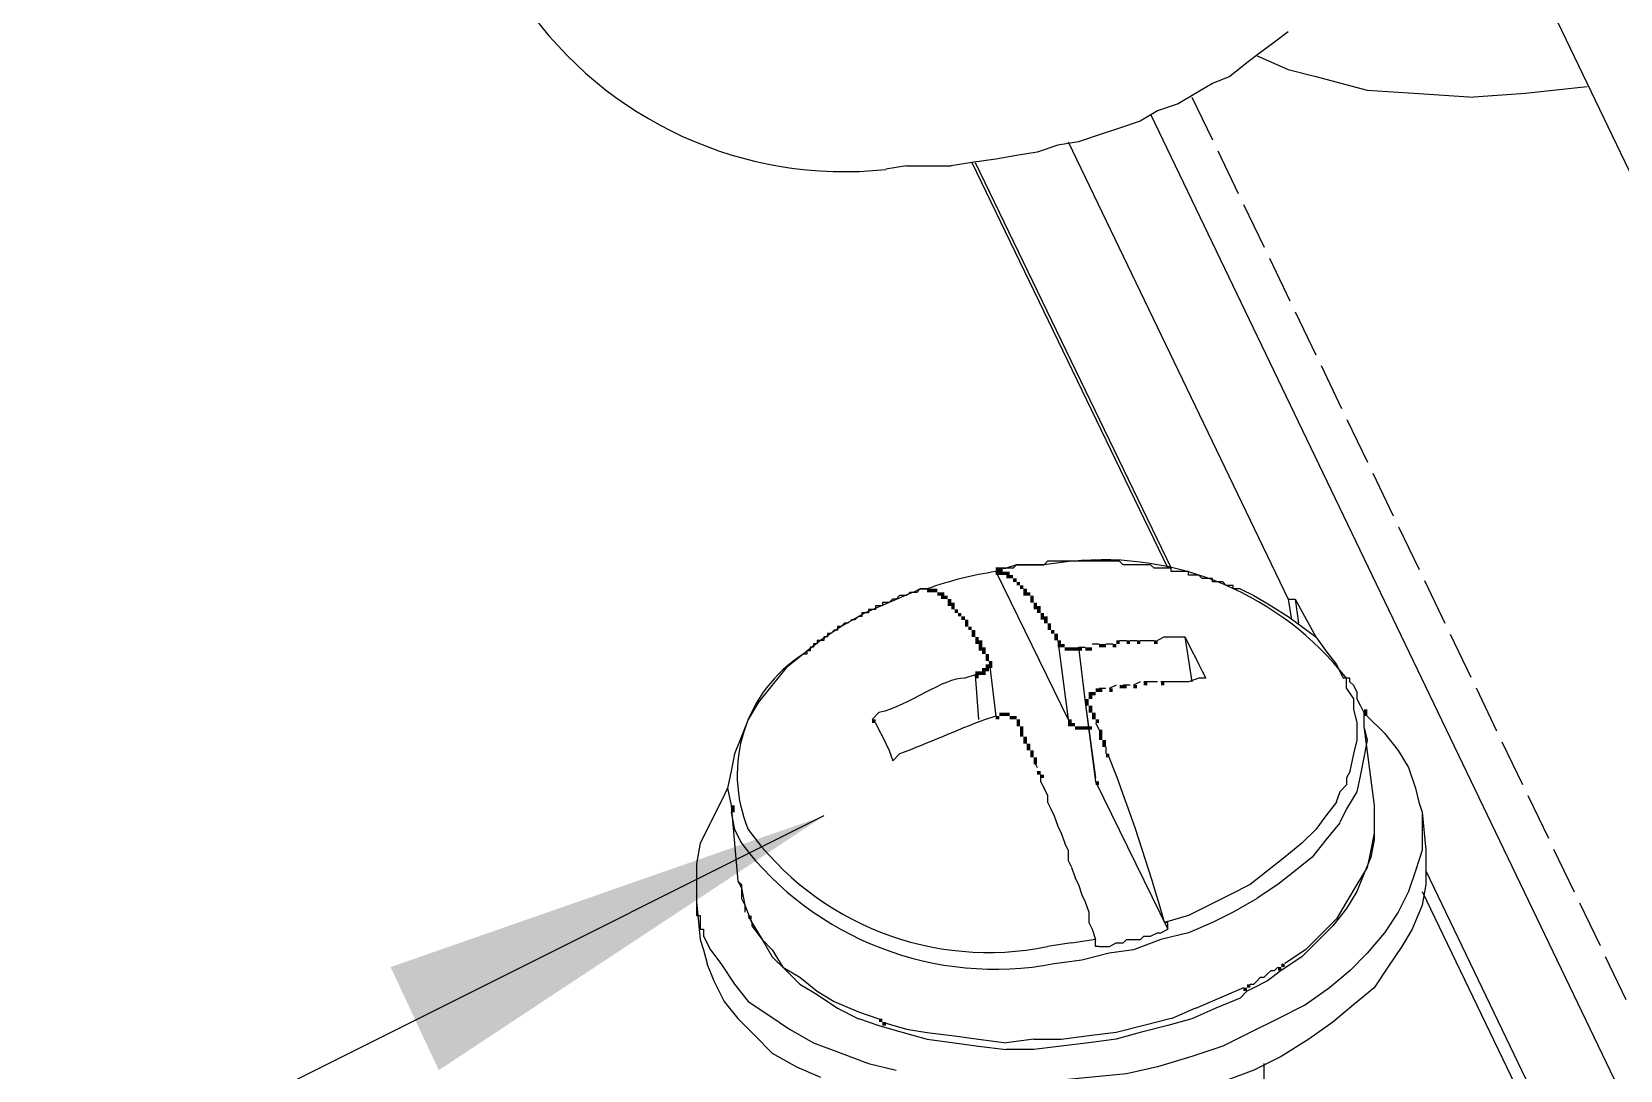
# Model space of a CAD drawing. Header units: millimetres. Extents: x 25 to 550, y -188 to 205.
# Drawn here: x 116.59 to 129.63, y -126.24 to -117.72 of the extents above; entities that cross this region are included whole.
import ezdxf

# ---------------------------------------------------------------- set-up
doc = ezdxf.new("R2010")
doc.units = ezdxf.units.MM
doc.linetypes.add('PDF_IMPORT', pattern=[1, 0.8, -0.2])
doc.layers.add('PDF_图层 1', color=7, linetype='Continuous', true_color=0x231f20)

msp = doc.modelspace()

# ---------------------------------------------------------------- linework, layer by layer
at = {"layer": 'PDF_图层 1', "color": 7, "lineweight": -3}
for points in [[(127.862, -115.038), (137.117, -134.282)], [(126.79, -117.804), (126.677, -117.889)], [(126.903, -117.719), (126.79, -117.805)], [(126.677, -117.889), (126.564, -117.974)], [(126.649, -117.916), (126.903, -118.029), (127.129, -118.086), (127.552, -118.199), (127.975, -118.227), (128.426, -118.256)], [(126.564, -117.973), (126.423, -118.086)], [(126.282, -118.143), (126.141, -118.227)], [(126.423, -118.086), (126.282, -118.143)], [(129.103, -118.199), (128.85, -118.227)], [(129.357, -118.17), (129.103, -118.199)], [(126, -118.312), (125.831, -118.368)], [(126.141, -118.227), (126, -118.312)], [(128.849, -118.227), (128.427, -118.256)], [(125.689, -118.453), (125.52, -118.51)], [(125.83, -118.368), (125.689, -118.453)], [(125.774, -118.396), (138.979, -145.879)], [(125.351, -118.566), (125.182, -118.622)], [(125.52, -118.51), (125.351, -118.566)], [(124.674, -118.735), (124.505, -118.764)], [(124.843, -118.707), (124.674, -118.735)], [(125.012, -118.651), (124.843, -118.707)], [(125.181, -118.622), (125.013, -118.651)], [(125.097, -118.622), (126.903, -122.375)], [(123.771, -118.82), (123.602, -118.848)], [(123.771, -118.82), (123.968, -118.82), (124.137, -118.82)], [(124.307, -118.792), (124.138, -118.82)], [(124.505, -118.764), (124.307, -118.792)], [(124.307, -118.791), (125.915, -122.121)], [(124.335, -118.791), (125.943, -122.121)], [(124.787, -122.092), (124.674, -122.092), (124.645, -122.121), (124.504, -122.121)], [(124.505, -122.121), (124.589, -122.121)], [(124.674, -122.092), (124.589, -122.121)], [(124.674, -122.092), (124.899, -122.092)], [(125.012, -122.064), (124.927, -122.064), (124.9, -122.093), (124.787, -122.093)], [(125.125, -122.064), (124.9, -122.093)], [(125.21, -122.064), (125.181, -122.064), (125.041, -122.064), (125.012, -122.064)], [(125.464, -122.064), (125.435, -122.064), (125.238, -122.064), (125.21, -122.064)], [(125.661, -122.092), (125.549, -122.092), (125.52, -122.064), (125.464, -122.064)], [(125.859, -122.121), (125.802, -122.121), (125.774, -122.092), (125.661, -122.092)], [(126.056, -122.149), (125.943, -122.149), (125.943, -122.121), (125.859, -122.121)], [(124.505, -122.149), (125.097, -123.362)], [(126.225, -122.205), (126.197, -122.205), (126.169, -122.177), (126.084, -122.177), (126.084, -122.149), (126.057, -122.149)], [(126.451, -122.262), (126.395, -122.262), (126.367, -122.234), (126.282, -122.234), (126.282, -122.205), (126.226, -122.205)], [(123.686, -122.375), (123.657, -122.375), (123.63, -122.403), (123.573, -122.403), (123.573, -122.431), (123.517, -122.431), (123.517, -122.459)], [(123.827, -122.318), (123.63, -122.403)], [(123.94, -122.29), (123.884, -122.29), (123.855, -122.319), (123.799, -122.319), (123.771, -122.346), (123.714, -122.346), (123.686, -122.375)], [(123.884, -122.29), (123.827, -122.319)], [(123.884, -122.29), (123.94, -122.29)], [(126.508, -122.29), (126.451, -122.29), (126.451, -122.262)], [(126.508, -122.29), (126.621, -122.346)], [(126.621, -122.346), (126.762, -122.431)], [(126.903, -122.375), (126.931, -122.544)], [(126.903, -122.375), (126.959, -122.375)], [(126.959, -122.375), (127.129, -122.685)], [(126.959, -122.375), (126.987, -122.572)], [(123.432, -122.488), (123.235, -122.6)], [(123.517, -122.459), (123.46, -122.459), (123.46, -122.488), (123.404, -122.488), (123.404, -122.516), (123.376, -122.516), (123.348, -122.544), (123.319, -122.544)], [(123.63, -122.403), (123.432, -122.488)], [(126.762, -122.431), (126.903, -122.516)], [(123.178, -122.629), (123.15, -122.657), (123.122, -122.657), (123.122, -122.685), (123.094, -122.685), (123.094, -122.713), (123.037, -122.713), (123.037, -122.742), (123.009, -122.742), (123.009, -122.77), (122.981, -122.77), (122.981, -122.798), (122.953, -122.798), (122.953, -122.826), (122.924, -122.826)], [(123.235, -122.6), (123.065, -122.713)], [(123.319, -122.544), (123.291, -122.573), (123.263, -122.573), (123.235, -122.6), (123.206, -122.6), (123.206, -122.629), (123.178, -122.629)], [(126.903, -122.516), (127.016, -122.6)], [(127.016, -122.6), (127.129, -122.685)], [(123.065, -122.713), (122.924, -122.826)], [(125.012, -122.713), (125.097, -123.362)], [(125.181, -122.77), (125.238, -123.221), (125.323, -123.842)], [(125.181, -122.77), (125.238, -122.77)], [(125.294, -122.742), (125.351, -122.742)], [(125.407, -122.742), (125.464, -122.742)], [(125.52, -122.713), (125.576, -122.713)], [(125.605, -122.713), (125.661, -122.713)], [(125.689, -122.713), (125.746, -122.713), (125.802, -122.713)], [(125.887, -122.685), (125.83, -122.713)], [(125.887, -122.685), (125.943, -122.685), (126, -122.685), (126.056, -122.685)], [(126.056, -122.685), (126.113, -123.052)], [(126.056, -122.685), (126.085, -122.742)], [(126.084, -122.742), (126.113, -122.798)], [(127.129, -122.685), (127.213, -122.798)], [(122.924, -122.826), (122.783, -122.939)], [(124.448, -122.883), (124.505, -123.334)], [(126.113, -122.798), (126.141, -122.854)], [(126.141, -122.854), (126.17, -122.911)], [(127.213, -122.798), (127.298, -122.911)], [(122.783, -122.939), (122.67, -123.08)], [(124.335, -122.996), (124.25, -123.024)], [(124.335, -122.996), (124.363, -123.362)], [(126.225, -123.024), (126.169, -123.024), (126.084, -123.052), (126.028, -123.052), (125.971, -123.052), (125.915, -123.052), (125.859, -123.052)], [(126.169, -122.911), (126.198, -122.967)], [(126.197, -122.967), (126.226, -123.024)], [(127.298, -122.911), (127.354, -123.024)], [(127.382, -123.108), (127.382, -123.024), (127.354, -123.024)], [(127.439, -123.08), (127.41, -123.052), (127.41, -123.024), (127.382, -123.024)], [(122.67, -123.08), (122.557, -123.221)], [(125.407, -123.108), (125.351, -123.108)], [(125.492, -123.08), (125.435, -123.108)], [(125.605, -123.08), (125.548, -123.08)], [(125.689, -123.052), (125.633, -123.08)], [(125.83, -123.052), (125.774, -123.052), (125.718, -123.052)], [(127.382, -123.108), (127.439, -123.193)], [(127.439, -123.08), (127.467, -123.137), (127.467, -123.193), (127.495, -123.249), (127.524, -123.306), (127.524, -123.362), (127.524, -123.419)], [(122.557, -123.221), (122.473, -123.362)], [(125.238, -123.221), (125.323, -123.87)], [(127.439, -123.193), (127.439, -123.278)], [(127.439, -123.278), (127.467, -123.391)], [(122.473, -123.362), (122.416, -123.503)], [(123.545, -123.306), (123.489, -123.362)], [(123.517, -123.391), (123.545, -123.447), (123.573, -123.503), (123.602, -123.56), (123.63, -123.616), (123.658, -123.701)], [(124.505, -123.334), (124.419, -123.362)], [(125.322, -123.391), (125.351, -123.447)], [(127.467, -123.391), (127.467, -123.532)], [(127.524, -123.419), (127.608, -124.068)], [(127.524, -123.419), (127.552, -123.532)], [(127.552, -123.334), (127.693, -123.475), (127.806, -123.616), (127.89, -123.757), (127.947, -123.927), (127.975, -124.04), (128.003, -124.124)], [(122.416, -123.503), (122.36, -123.645)], [(127.467, -123.532), (127.438, -123.645)], [(127.552, -123.532), (127.523, -123.673)], [(122.36, -123.645), (122.332, -123.786)], [(123.714, -123.645), (123.658, -123.701)], [(125.407, -123.588), (125.407, -123.645)], [(127.439, -123.645), (127.41, -123.786)], [(127.524, -123.673), (127.495, -123.814)], [(122.332, -123.786), (122.303, -123.927)], [(124.815, -123.701), (124.843, -123.757)], [(124.871, -123.814), (124.871, -123.87)], [(127.411, -123.786), (127.382, -123.842)], [(127.495, -123.814), (127.467, -123.955)], [(122.303, -123.927), (122.275, -123.983)], [(122.303, -123.927), (122.332, -124.068)], [(124.871, -123.87), (124.9, -123.927)], [(124.899, -123.927), (124.928, -123.983)], [(125.322, -123.87), (125.915, -125.083)], [(127.382, -123.899), (127.326, -123.955)], [(127.382, -123.842), (127.382, -123.899)], [(122.247, -124.04), (122.162, -124.208)], [(122.275, -123.983), (122.247, -124.04)], [(122.332, -124.068), (122.388, -124.688)], [(127.608, -124.068), (127.608, -124.209), (127.608, -124.35), (127.58, -124.491), (127.524, -124.632), (127.467, -124.773), (127.382, -124.914), (127.27, -125.056), (127.157, -125.168), (127.016, -125.31), (126.846, -125.422), (126.733, -125.507), (126.621, -125.564), (126.564, -125.591), (126.508, -125.648), (126.31, -125.732), (126.113, -125.818), (125.915, -125.873), (125.689, -125.93), (125.492, -125.986), (125.266, -126.015), (125.04, -126.043), (124.815, -126.071), (124.589, -126.071)], [(124.928, -123.983), (124.928, -124.04)], [(124.928, -124.04), (124.956, -124.096)], [(127.298, -124.04), (127.213, -124.152)], [(127.326, -123.955), (127.297, -124.04)], [(127.467, -123.955), (127.382, -124.096)], [(127.608, -124.068), (127.608, -124.181)], [(123.094, -124.153), (88.133, -141.646)], [(122.162, -124.209), (122.078, -124.378)], [(122.332, -124.124), (122.36, -124.265), (122.416, -124.378)], [(124.956, -124.096), (124.984, -124.153)], [(124.984, -124.153), (125.013, -124.237)], [(128.003, -124.124), (128.003, -124.209), (128.003, -124.265), (128.003, -124.434), (127.947, -124.604), (127.89, -124.773), (127.806, -124.942), (127.693, -125.112), (127.552, -125.281), (127.411, -125.422), (127.241, -125.564), (127.044, -125.704), (126.818, -125.818), (126.592, -125.93), (126.367, -126.043), (126.113, -126.127), (125.83, -126.212)], [(127.213, -124.153), (127.129, -124.265)], [(127.326, -124.209), (127.213, -124.35)], [(127.382, -124.096), (127.326, -124.208)], [(127.608, -124.181), (127.608, -124.293)], [(128.003, -124.124), (128.032, -124.434)], [(125.012, -124.237), (125.041, -124.294)], [(125.04, -124.294), (125.069, -124.378)], [(127.129, -124.265), (127.016, -124.378)], [(127.608, -124.294), (127.58, -124.435)], [(122.078, -124.378), (122.049, -124.547)], [(125.068, -124.378), (125.097, -124.434)], [(125.097, -124.435), (125.097, -124.519)], [(128.032, -124.435), (128.032, -124.491), (128.032, -124.547), (128.032, -124.717), (128.003, -124.886), (127.919, -125.084), (127.834, -125.225), (127.721, -125.394), (127.608, -125.563), (127.439, -125.704), (127.27, -125.845), (127.072, -125.986), (126.846, -126.128), (126.621, -126.24), (126.395, -126.325), (126.141, -126.41), (125.887, -126.494)], [(127.016, -124.378), (126.875, -124.491)], [(127.213, -124.35), (127.1, -124.491)], [(127.58, -124.435), (127.551, -124.576)], [(122.049, -124.548), (122.049, -124.716)], [(125.097, -124.519), (125.125, -124.575)], [(125.125, -124.576), (125.154, -124.66)], [(126.875, -124.491), (126.733, -124.604)], [(127.1, -124.491), (126.959, -124.604)], [(127.552, -124.576), (127.467, -124.717)], [(122.049, -124.717), (122.049, -124.802)], [(122.388, -124.689), (122.417, -124.717), (122.417, -124.745)], [(122.388, -124.689), (122.417, -124.745)], [(125.153, -124.66), (125.182, -124.716)], [(125.181, -124.717), (125.21, -124.802)], [(126.592, -124.717), (126.423, -124.802)], [(126.733, -124.604), (126.592, -124.716)], [(126.818, -124.717), (126.649, -124.829)], [(126.959, -124.604), (126.818, -124.716)], [(127.467, -124.717), (127.382, -124.858)], [(128.032, -124.604), (134.126, -137.301)], [(122.049, -124.801), (122.049, -124.858)], [(122.049, -124.858), (122.078, -125.168)], [(122.049, -124.858), (122.049, -124.97), (122.078, -124.97), (122.078, -125.083), (122.106, -125.083), (122.106, -125.14)], [(122.416, -124.745), (122.416, -124.83)], [(122.416, -124.745), (122.445, -124.886), (122.501, -125.027)], [(122.416, -124.83), (122.445, -124.886)], [(125.21, -124.801), (125.238, -124.858)], [(125.238, -124.858), (125.266, -124.943)], [(126.423, -124.801), (126.254, -124.886)], [(126.649, -124.83), (126.451, -124.942)], [(127.382, -124.858), (127.298, -124.999)], [(128.003, -124.773), (133.646, -136.511)], [(122.444, -124.886), (122.444, -124.942)], [(122.473, -124.971), (122.501, -125.027)], [(125.266, -124.942), (125.266, -125.027)], [(126.084, -124.971), (125.887, -125.027)], [(126.254, -124.886), (126.085, -124.971)], [(126.451, -124.942), (126.282, -125.027)], [(122.501, -125.027), (122.501, -125.056)], [(122.501, -125.027), (122.501, -125.027)], [(122.501, -125.027), (122.586, -125.168), (122.67, -125.253), (122.755, -125.394), (122.896, -125.478), (123.037, -125.591), (123.178, -125.676), (123.376, -125.761), (123.545, -125.818)], [(122.501, -125.055), (122.586, -125.168)], [(125.266, -125.027), (125.295, -125.083)], [(125.294, -125.083), (125.323, -125.168)], [(125.351, -125.224), (125.436, -125.224), (125.492, -125.196), (125.548, -125.196), (125.576, -125.168), (125.69, -125.168), (125.718, -125.14), (125.774, -125.14), (125.831, -125.112), (125.859, -125.112), (125.915, -125.083)], [(126.084, -125.112), (125.859, -125.168)], [(125.915, -125.083), (125.915, -125.027), (125.887, -125.027)], [(126.282, -125.027), (126.084, -125.112)], [(127.185, -125.112), (127.044, -125.253)], [(127.298, -124.999), (127.185, -125.112)], [(122.078, -125.168), (122.106, -125.253)], [(122.106, -125.14), (122.162, -125.253)], [(122.586, -125.168), (122.67, -125.31)], [(125.125, -125.196), (124.927, -125.225)], [(125.322, -125.168), (125.125, -125.197)], [(125.351, -125.224), (125.322, -125.224), (125.322, -125.168)], [(125.859, -125.168), (125.633, -125.253)], [(122.106, -125.253), (122.135, -125.365)], [(122.134, -125.365), (122.191, -125.507)], [(122.162, -125.253), (122.247, -125.365)], [(122.247, -125.365), (122.36, -125.535)], [(122.67, -125.309), (122.783, -125.422)], [(125.21, -125.337), (124.984, -125.366)], [(125.435, -125.281), (125.21, -125.337)], [(125.633, -125.253), (125.435, -125.281)], [(127.044, -125.253), (126.875, -125.365)], [(122.191, -125.507), (122.276, -125.676)], [(122.783, -125.422), (122.896, -125.535)], [(126.592, -125.535), (126.621, -125.535), (126.649, -125.507), (126.677, -125.478), (126.705, -125.478), (126.733, -125.45), (126.762, -125.422), (126.79, -125.422), (126.818, -125.394)], [(122.36, -125.535), (122.473, -125.676)], [(122.896, -125.535), (123.037, -125.62)], [(123.037, -125.619), (123.206, -125.732)], [(126.536, -125.563), (126.338, -125.648)], [(122.275, -125.676), (122.388, -125.817)], [(122.473, -125.676), (122.642, -125.789)], [(123.206, -125.732), (123.376, -125.818)], [(126.141, -125.732), (125.943, -125.818)], [(126.338, -125.648), (126.141, -125.733)], [(122.388, -125.817), (122.529, -125.958)], [(122.642, -125.789), (122.811, -125.902)], [(122.811, -125.902), (123.009, -126.015)], [(123.376, -125.817), (123.545, -125.873)], [(123.545, -125.873), (123.743, -125.93)], [(123.573, -125.845), (123.771, -125.902), (123.94, -125.93), (124.166, -125.958), (124.363, -125.986), (124.589, -126.015)], [(125.718, -125.873), (125.492, -125.93)], [(125.943, -125.817), (125.718, -125.873)], [(122.529, -125.958), (122.67, -126.099)], [(123.009, -126.015), (123.234, -126.099)], [(123.743, -125.93), (123.94, -125.986)], [(123.94, -125.986), (124.165, -126.015)], [(124.166, -126.015), (124.363, -126.043)], [(124.815, -125.986), (124.589, -126.015)], [(124.815, -125.986), (125.04, -125.986)], [(125.266, -125.958), (125.041, -125.987)], [(125.492, -125.93), (125.266, -125.959)], [(122.67, -126.099), (122.868, -126.212)], [(123.235, -126.099), (123.46, -126.184)], [(124.363, -126.043), (124.589, -126.071)], [(122.868, -126.212), (123.065, -126.297)], [(123.46, -126.184), (123.686, -126.24)], [(125.83, -126.212), (125.576, -126.269), (125.294, -126.297), (125.013, -126.325), (124.759, -126.353), (124.476, -126.353)], [(126.705, -126.325), (126.705, -126.297), (126.705, -126.24), (126.705, -126.184)]]:
    msp.add_lwpolyline(points, dxfattribs=at)
at = {"layer": 'PDF_图层 1', "color": 7, "linetype": 'PDF_IMPORT', "lineweight": -3, "ltscale": 0.486414}
msp.add_lwpolyline([(126.113, -118.255), (139.628, -146.359)], dxfattribs=at)
at = {"layer": 'PDF_图层 1', "color": 7, "lineweight": -3}
for centre, radius, start, end in [((123.262, -115.673), 3.194, 214.7685, 276.104), ((125.381, -124.597), 2.545, 38.1687, 95.7803), ((124.955, -125.138), 3.023, 98.5595, 109.6028), ((123.551, -123.813), 1.169, 122.4294, 202.7346), ((112.202, -128.836), 14.205, 15.5546, 21.3153), ((124.442, -122.848), 2.426, 215.7514, 281.557), ((124.498, -122.797), 2.614, 217.2139, 280.7111)]:
    msp.add_arc(centre, radius, start, end, dxfattribs=at)
for points in [[(124.25, -123.024), (124.069, -123.02), (123.795, -123.248), (123.545, -123.306)], [(124.419, -123.362), (124.175, -123.453), (123.955, -123.555), (123.714, -123.645)]]:
    msp.add_open_spline(points, degree=3, dxfattribs=at)
at = {"layer": 'PDF_图层 1', "color": 7, "lineweight": -3, "transparency": 33554559}
for points in [[(124.504, -122.121), (124.504, -122.149), (124.533, -122.121), (124.533, -122.149)], [(124.504, -122.121), (124.504, -122.177), (124.533, -122.121), (124.533, -122.177)], [(124.504, -122.121), (124.504, -122.149), (124.533, -122.121), (124.533, -122.149)], [(124.504, -122.121), (124.504, -122.149), (124.56, -122.121), (124.56, -122.149)], [(124.504, -122.149), (124.504, -122.178), (124.533, -122.149), (124.533, -122.178)], [(124.533, -122.149), (124.533, -122.178), (124.589, -122.149), (124.589, -122.178)], [(124.561, -122.149), (124.561, -122.178), (124.617, -122.149), (124.617, -122.178)], [(124.589, -122.177), (124.589, -122.205), (124.645, -122.177), (124.645, -122.205)], [(124.645, -122.205), (124.645, -122.234), (124.674, -122.205), (124.674, -122.234)], [(124.645, -122.205), (124.645, -122.234), (124.674, -122.205), (124.674, -122.234)], [(124.674, -122.234), (124.674, -122.262), (124.702, -122.234), (124.702, -122.262)], [(124.674, -122.234), (124.674, -122.262), (124.702, -122.234), (124.702, -122.262)], [(123.94, -122.29), (123.94, -122.318), (123.968, -122.29), (123.968, -122.318)], [(123.94, -122.29), (123.94, -122.318), (123.996, -122.29), (123.996, -122.318)], [(123.94, -122.29), (123.94, -122.318), (123.968, -122.29), (123.968, -122.318)], [(123.968, -122.29), (123.968, -122.318), (124.025, -122.29), (124.025, -122.318)], [(123.968, -122.29), (123.968, -122.318), (123.997, -122.29), (123.997, -122.318)], [(124.025, -122.318), (124.025, -122.347), (124.081, -122.318), (124.081, -122.347)], [(124.025, -122.318), (124.025, -122.347), (124.053, -122.318), (124.053, -122.347)], [(124.053, -122.347), (124.053, -122.375), (124.109, -122.347), (124.109, -122.375)], [(124.109, -122.375), (124.109, -122.431), (124.138, -122.375), (124.138, -122.431)], [(124.702, -122.262), (124.702, -122.291), (124.73, -122.262), (124.73, -122.291)], [(124.73, -122.29), (124.73, -122.346), (124.759, -122.29), (124.759, -122.346)], [(124.758, -122.318), (124.758, -122.347), (124.787, -122.318), (124.787, -122.347)], [(124.787, -122.347), (124.787, -122.403), (124.815, -122.347), (124.815, -122.403)], [(124.138, -122.403), (124.138, -122.459), (124.166, -122.403), (124.166, -122.459)], [(124.166, -122.459), (124.166, -122.488), (124.194, -122.459), (124.194, -122.488)], [(124.194, -122.488), (124.194, -122.516), (124.222, -122.488), (124.222, -122.516)], [(124.194, -122.488), (124.194, -122.516), (124.222, -122.488), (124.222, -122.516)], [(124.815, -122.403), (124.815, -122.459), (124.843, -122.403), (124.843, -122.459)], [(124.843, -122.431), (124.843, -122.488), (124.871, -122.431), (124.871, -122.488)], [(124.871, -122.488), (124.871, -122.544), (124.9, -122.488), (124.9, -122.544)], [(124.222, -122.516), (124.222, -122.545), (124.251, -122.516), (124.251, -122.545)], [(124.25, -122.544), (124.25, -122.6), (124.279, -122.544), (124.279, -122.6)], [(124.279, -122.6), (124.279, -122.629), (124.307, -122.6), (124.307, -122.629)], [(124.279, -122.6), (124.279, -122.629), (124.307, -122.6), (124.307, -122.629)], [(124.307, -122.629), (124.307, -122.685), (124.335, -122.629), (124.335, -122.685)], [(124.899, -122.516), (124.899, -122.572), (124.928, -122.516), (124.928, -122.572)], [(124.928, -122.572), (124.928, -122.6), (124.956, -122.572), (124.956, -122.6)], [(124.928, -122.572), (124.928, -122.629), (124.956, -122.572), (124.956, -122.629)], [(124.956, -122.629), (124.956, -122.657), (124.984, -122.629), (124.984, -122.657)], [(124.956, -122.629), (124.956, -122.657), (124.984, -122.629), (124.984, -122.657)], [(124.307, -122.657), (124.307, -122.686), (124.335, -122.657), (124.335, -122.686)], [(124.335, -122.685), (124.335, -122.742), (124.363, -122.685), (124.363, -122.742)], [(124.363, -122.713), (124.363, -122.798), (124.392, -122.713), (124.392, -122.798)], [(124.391, -122.77), (124.391, -122.826), (124.42, -122.77), (124.42, -122.826)], [(124.984, -122.657), (124.984, -122.713), (125.013, -122.657), (125.013, -122.713)], [(124.984, -122.685), (124.984, -122.713), (125.013, -122.685), (125.013, -122.713)], [(125.012, -122.713), (125.012, -122.77), (125.04, -122.713), (125.04, -122.77)], [(125.012, -122.742), (125.012, -122.77), (125.068, -122.742), (125.068, -122.77)], [(125.04, -122.742), (125.04, -122.77), (125.069, -122.742), (125.069, -122.77)], [(125.069, -122.77), (125.069, -122.798), (125.097, -122.77), (125.097, -122.798)], [(125.069, -122.77), (125.069, -122.798), (125.154, -122.77), (125.154, -122.798)], [(125.125, -122.77), (125.125, -122.798), (125.21, -122.77), (125.21, -122.798)], [(125.238, -122.77), (125.238, -122.798), (125.294, -122.77), (125.294, -122.798)], [(125.351, -122.742), (125.351, -122.77), (125.407, -122.742), (125.407, -122.77)], [(125.464, -122.742), (125.464, -122.77), (125.492, -122.742), (125.492, -122.77)], [(125.492, -122.713), (125.492, -122.742), (125.52, -122.713), (125.52, -122.742)], [(125.577, -122.713), (125.577, -122.742), (125.605, -122.713), (125.605, -122.742)], [(125.661, -122.713), (125.661, -122.742), (125.689, -122.713), (125.689, -122.742)], [(125.802, -122.713), (125.802, -122.742), (125.831, -122.713), (125.831, -122.742)], [(124.42, -122.826), (124.42, -122.883), (124.448, -122.826), (124.448, -122.883)], [(124.42, -122.854), (124.42, -122.883), (124.448, -122.854), (124.448, -122.883)], [(124.448, -122.883), (124.448, -122.911), (124.476, -122.883), (124.476, -122.911)], [(124.448, -122.883), (124.448, -122.911), (124.476, -122.883), (124.476, -122.911)], [(124.448, -122.883), (124.448, -122.911), (124.476, -122.883), (124.476, -122.911)], [(124.335, -122.967), (124.335, -123.024), (124.363, -122.967), (124.363, -123.024)], [(124.363, -122.967), (124.363, -122.996), (124.42, -122.967), (124.42, -122.996)], [(124.391, -122.939), (124.391, -122.967), (124.448, -122.939), (124.448, -122.967)], [(124.42, -122.911), (124.42, -122.967), (124.448, -122.911), (124.448, -122.967)], [(124.42, -122.911), (124.42, -122.94), (124.476, -122.911), (124.476, -122.94)], [(125.266, -123.137), (125.266, -123.165), (125.323, -123.137), (125.323, -123.165)], [(125.266, -123.165), (125.266, -123.193), (125.295, -123.165), (125.295, -123.193)], [(125.266, -123.165), (125.266, -123.193), (125.295, -123.165), (125.295, -123.193)], [(125.294, -123.137), (125.294, -123.165), (125.323, -123.137), (125.323, -123.165)], [(125.323, -123.108), (125.323, -123.137), (125.379, -123.108), (125.379, -123.137)], [(125.323, -123.108), (125.323, -123.137), (125.351, -123.108), (125.351, -123.137)], [(125.435, -123.108), (125.435, -123.137), (125.464, -123.108), (125.464, -123.137)], [(125.52, -123.08), (125.52, -123.108), (125.577, -123.08), (125.577, -123.108)], [(125.633, -123.08), (125.633, -123.108), (125.662, -123.08), (125.662, -123.108)], [(125.718, -123.052), (125.718, -123.081), (125.746, -123.052), (125.746, -123.081)], [(125.859, -123.052), (125.859, -123.081), (125.887, -123.052), (125.887, -123.081)], [(125.238, -123.193), (125.238, -123.221), (125.266, -123.193), (125.266, -123.221)], [(125.238, -123.193), (125.238, -123.221), (125.266, -123.193), (125.266, -123.221)], [(125.238, -123.193), (125.238, -123.249), (125.266, -123.193), (125.266, -123.249)], [(125.238, -123.221), (125.238, -123.25), (125.266, -123.221), (125.266, -123.25)], [(125.238, -123.221), (125.238, -123.25), (125.266, -123.221), (125.266, -123.25)], [(125.266, -123.249), (125.266, -123.306), (125.295, -123.249), (125.295, -123.306)], [(127.524, -123.278), (127.524, -123.334), (127.552, -123.278), (127.552, -123.334)], [(123.489, -123.362), (123.489, -123.391), (123.517, -123.362), (123.517, -123.391)], [(124.504, -123.334), (124.504, -123.362), (124.533, -123.334), (124.533, -123.362)], [(124.533, -123.306), (124.533, -123.335), (124.589, -123.306), (124.589, -123.335)], [(124.561, -123.306), (124.561, -123.335), (124.617, -123.306), (124.617, -123.335)], [(124.617, -123.334), (124.617, -123.362), (124.674, -123.334), (124.674, -123.362)], [(124.617, -123.334), (124.617, -123.362), (124.646, -123.334), (124.646, -123.362)], [(124.645, -123.334), (124.645, -123.362), (124.674, -123.334), (124.674, -123.362)], [(124.674, -123.362), (124.674, -123.419), (124.702, -123.362), (124.702, -123.419)], [(124.674, -123.362), (124.674, -123.391), (124.702, -123.362), (124.702, -123.391)], [(124.702, -123.419), (124.702, -123.503), (124.73, -123.419), (124.73, -123.503)], [(125.097, -123.362), (125.097, -123.391), (125.125, -123.362), (125.125, -123.391)], [(125.097, -123.391), (125.097, -123.419), (125.153, -123.391), (125.153, -123.419)], [(125.125, -123.391), (125.125, -123.419), (125.154, -123.391), (125.154, -123.419)], [(125.153, -123.419), (125.153, -123.447), (125.238, -123.419), (125.238, -123.447)], [(125.21, -123.419), (125.21, -123.447), (125.294, -123.419), (125.294, -123.447)], [(125.294, -123.306), (125.294, -123.362), (125.323, -123.306), (125.323, -123.362)], [(125.323, -123.362), (125.323, -123.391), (125.351, -123.362), (125.351, -123.391)], [(124.73, -123.503), (124.73, -123.56), (124.759, -123.503), (124.759, -123.56)], [(125.351, -123.447), (125.351, -123.532), (125.379, -123.447), (125.379, -123.532)], [(125.379, -123.532), (125.379, -123.588), (125.408, -123.532), (125.408, -123.588)], [(124.758, -123.56), (124.758, -123.616), (124.787, -123.56), (124.787, -123.616)], [(124.787, -123.616), (124.787, -123.673), (124.815, -123.616), (124.815, -123.673)], [(124.815, -123.673), (124.815, -123.729), (124.843, -123.673), (124.843, -123.729)], [(125.407, -123.644), (125.407, -123.673), (125.435, -123.644), (125.435, -123.673)], [(124.843, -123.786), (124.843, -123.814), (124.871, -123.786), (124.871, -123.814)], [(124.871, -123.814), (124.871, -123.842), (124.9, -123.814), (124.9, -123.842)], [(125.323, -123.87), (125.323, -123.899), (125.351, -123.87), (125.351, -123.899)], [(122.332, -124.068), (122.332, -124.124), (122.36, -124.068), (122.36, -124.124)], [(122.473, -124.971), (122.473, -124.999), (122.501, -124.971), (122.501, -124.999)], [(126.846, -125.366), (126.846, -125.394), (126.875, -125.366), (126.875, -125.394)], [(126.818, -125.394), (126.818, -125.422), (126.846, -125.394), (126.846, -125.422)], [(126.536, -125.563), (126.536, -125.591), (126.565, -125.563), (126.565, -125.591)], [(126.564, -125.535), (126.564, -125.563), (126.592, -125.535), (126.592, -125.563)], [(123.545, -125.817), (123.545, -125.845), (123.573, -125.817), (123.573, -125.845)], [(123.573, -125.845), (123.573, -125.874), (123.602, -125.845), (123.602, -125.874)]]:
    msp.add_solid(points, dxfattribs=at)
at = {"layer": 'PDF_图层 1', "color": 7, "transparency": 33554559}
msp.add_solid([(123.094, -124.153), (119.933, -126.24), (119.538, -125.394)], dxfattribs=at)

doc.saveas('drawing.dxf')
